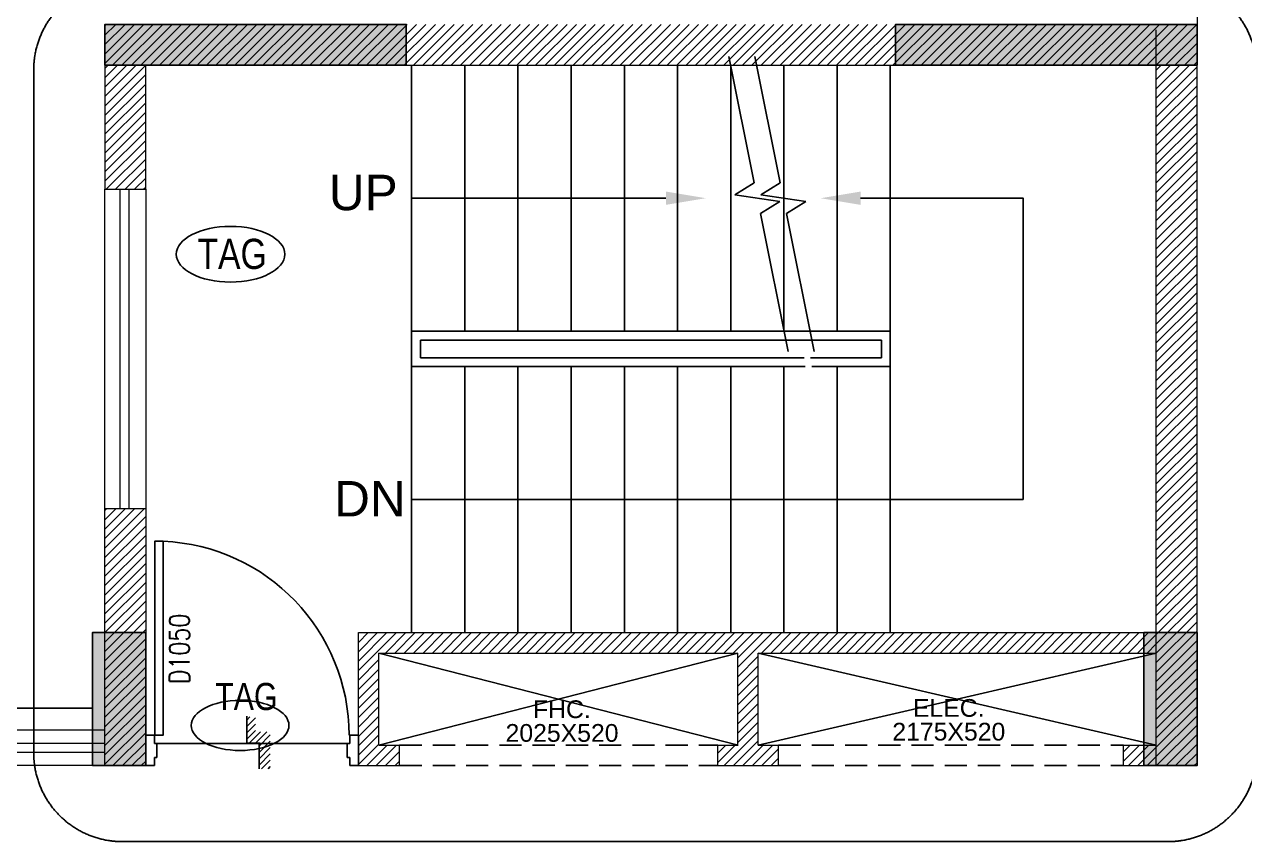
# Model space of a CAD drawing. Header units: millimetres. Extents: x 1255966 to 1543449, y 318653 to 465396.
# Drawn here: x 1379712 to 1386594, y 412041 to 416649 of the extents above; entities that cross this region are included whole.
import ezdxf
from ezdxf.enums import TextEntityAlignment as Align

# ---------------------------------------------------------------- set-up
doc = ezdxf.new("R2010")
doc.units = ezdxf.units.MM
doc.header["$LTSCALE"] = 500
doc.header["$MEASUREMENT"] = 0
doc.linetypes.add('HIDDEN', pattern=[0.375, 0.25, -0.125])
doc.layers.get('Defpoints').update_dxf_attribs({"lineweight": 0})
for name, color, linetype, true_color in [('A-TAG', 7, 'Continuous', 0xef00ef), ('PROJECTION', 7, 'HIDDEN', 0xff4000), ('RAILING', 7, 'Continuous', 0xadadad), ('STAIR', 7, 'Continuous', 0x3f4f7f)]:
    doc.layers.add(name, color=color, linetype=linetype, true_color=true_color)
for name, color, linetype in [('AHC-A-FURNITURE', 2, 'Continuous'), ('CUTOUT', 8, 'HIDDEN'), ('DOOR', 8, 'Continuous'), ('Drop', 143, 'Continuous'), ('TEXT -RM MM', 181, 'Continuous'), ('TEXT-RM NAME', 6, 'Continuous'), ('TOWER AREA COLUMN.', 6, 'Continuous')]:
    doc.layers.add(name, color=color, linetype=linetype)
for name, color, linetype, lineweight in [('TOWER COL HATCH', 253, 'Continuous', 20), ('Wall', 2, 'Continuous', 15), ('WIN', 144, 'Continuous', 15)]:
    doc.layers.add(name, color=color, linetype=linetype, lineweight=lineweight)
doc.styles.add('ARIAL', font='arial.ttf')
doc.styles.add('simplex', font='simplex.shx')
doc.styles.get("Standard").update_dxf_attribs({"font": 'arial.ttf'})

# ---------------------------------------------------------------- blocks, each defined once
blk = doc.blocks.new('A$C26E901EB')
at = {"layer": 'Drop'}
h = blk.add_hatch(dxfattribs=at)
h.set_pattern_fill('ANSI31', color=256, scale=8, angle=720, style=0)
h.set_pattern_definition([(315, (5609.332, 22815.355), (17.960512, 17.960512), [])])
h.paths.add_polyline_path([(84.3, 208.6), (84.3, 258.9), (132.9, 258.9), (132.9, 144.1), (63.4, 143.9), (0, 143.9), (0, 208.6)])
h.paths.add_polyline_path([(63.4, 143.9), (63.4, 0), (0, 0), (0, 143.9)])
h.paths.add_polyline_path([(132.9, 293), (132.9, 258.9), (84.3, 258.9), (84.3, 293)])
at = {"layer": 'Drop', "const_width": 10, "elevation": -0.5}
blk.add_lwpolyline([(132.9, 297.7), (132.9, 144.1), (63.4, 144.1), (63.4, 0)], dxfattribs=at)

msp = doc.modelspace()

# ---------------------------------------------------------------- hatches: boundary and pattern name
at = {"layer": 'AHC-A-FURNITURE', "ltscale": 50, "true_color": 0xff0000}
h = msp.add_hatch(dxfattribs=at)
h.set_pattern_fill('ANSI31', color=1, scale=300)
h.set_pattern_definition([(45, (1376890.62, 416388.72), (-26.5165, 26.5165), [])])
h.paths.add_polyline_path([(1386325.6, 416648.7), (1380165.6, 416648.7), (1380165.6, 416418.7), (1386325.6, 416418.7)])
at = {"layer": 'TOWER COL HATCH'}
h = msp.add_hatch(color=253, dxfattribs=at)
h.dxf.hatch_style = 1
h.paths.add_polyline_path([(1381865.6, 416418.7), (1381865.6, 416648.7), (1380165.6, 416648.7), (1380165.6, 416418.7)])
h = msp.add_hatch(color=253, dxfattribs=at)
h.dxf.hatch_style = 1
h.paths.add_polyline_path([(1386325.6, 416418.7), (1386325.6, 416648.7), (1384625.6, 416648.7), (1384625.6, 416418.7)])
h = msp.add_hatch(color=253, dxfattribs=at)
h.dxf.hatch_style = 1
h.paths.add_polyline_path([(1380095.6, 412468.9), (1380395.6, 412468.9), (1380395.6, 413218.9), (1380095.6, 413218.9)])
h = msp.add_hatch(color=253, dxfattribs=at)
h.dxf.hatch_style = 1
h.paths.add_polyline_path([(1386025.6, 412468.9), (1386325.6, 412468.9), (1386325.6, 413218.9), (1386025.6, 413218.9)])

# ---------------------------------------------------------------- linework, layer by layer
at = {"linetype": 'Continuous', "extrusion": (0, 0, -1)}
msp.add_ellipse((1380874.3, 415352.6), major_axis=(306.3, 0), ratio=0.512885, dxfattribs=at)
at = {"linetype": 'Continuous'}
msp.add_ellipse((1380928.1, 412695.7), major_axis=(275.7, 0), ratio=0.512885, dxfattribs=at)
at = {"layer": 'A-TAG', "linetype": 'HIDDEN', "ltscale": 100}
for p, q in [((1379764, 412540.6), (1379764, 416392)), ((1386162.2, 412040.6), (1380264, 412040.6))]:
    msp.add_line(p, q, dxfattribs=at)
for centre, start, end in [((1380264, 416392), 90, 180), ((1386162.2, 416392), 0, 90), ((1380264, 412540.6), 180, 270), ((1386162.2, 412540.6), 270, 0)]:
    msp.add_arc(centre, 500, start, end, dxfattribs=at)
at = {"layer": 'AHC-A-FURNITURE', "color": 1, "linetype": 'Continuous', "ltscale": 50, "true_color": 0xff0000}
for p, q in [((1380165.6, 416400.8), (1380183.6, 416418.7)), ((1380165.6, 416347.7), (1380236.6, 416418.7)), ((1380165.6, 416294.7), (1380289.7, 416418.7)), ((1380165.6, 416241.7), (1380342.7, 416418.7)), ((1380165.6, 416188.6), (1380395.6, 416418.6)), ((1386095.6, 416391.1), (1386123.3, 416418.7)), ((1386095.6, 416338), (1386176.3, 416418.7)), ((1386095.6, 416285), (1386229.4, 416418.7)), ((1386095.6, 416232), (1386282.4, 416418.7)), ((1386095.6, 416178.9), (1386325.6, 416408.9)), ((1380165.6, 416135.6), (1380395.6, 416365.6)), ((1386095.6, 416125.9), (1386325.6, 416355.9)), ((1380165.6, 416082.6), (1380395.6, 416312.6)), ((1380165.6, 416029.5), (1380395.6, 416259.5)), ((1386095.6, 416072.9), (1386325.6, 416302.9)), ((1386095.6, 416019.8), (1386325.6, 416249.8)), ((1380165.6, 415976.5), (1380395.6, 416206.5)), ((1386095.6, 415966.8), (1386325.6, 416196.8)), ((1380165.6, 415923.5), (1380395.6, 416153.5)), ((1386095.6, 415913.8), (1386325.6, 416143.8)), ((1380165.6, 415870.4), (1380395.6, 416100.4)), ((1380165.6, 415817.4), (1380395.6, 416047.4)), ((1386095.6, 415860.7), (1386325.6, 416090.7)), ((1380165.6, 415764.4), (1380395.6, 415994.4)), ((1386095.6, 415807.7), (1386325.6, 416037.7)), ((1386095.6, 415754.7), (1386325.6, 415984.7)), ((1380173.1, 415718.8), (1380395.6, 415941.3)), ((1386095.6, 415701.6), (1386325.6, 415931.6)), ((1380226.1, 415718.8), (1380395.6, 415888.3)), ((1380279.2, 415718.8), (1380395.6, 415835.3)), ((1386095.6, 415648.6), (1386325.6, 415878.6)), ((1380332.2, 415718.8), (1380395.6, 415782.2)), ((1386095.6, 415595.6), (1386325.6, 415825.6)), ((1386095.6, 415542.5), (1386325.6, 415772.5)), ((1380385.2, 415718.8), (1380395.6, 415729.2)), ((1386095.6, 415489.5), (1386325.6, 415719.5)), ((1386095.6, 415436.5), (1386325.6, 415666.5)), ((1386095.6, 415383.4), (1386325.6, 415613.4)), ((1386095.6, 415330.4), (1386325.6, 415560.4)), ((1386095.6, 415277.4), (1386325.6, 415507.4)), ((1386095.6, 415224.3), (1386325.6, 415454.3)), ((1386095.6, 415171.3), (1386325.6, 415401.3)), ((1386095.6, 415118.3), (1386325.6, 415348.3)), ((1386095.6, 415065.2), (1386325.6, 415295.2)), ((1386095.6, 415012.2), (1386325.6, 415242.2)), ((1386095.6, 414959.2), (1386325.6, 415189.2)), ((1386095.6, 414906.1), (1386325.6, 415136.1)), ((1386095.6, 414853.1), (1386325.6, 415083.1)), ((1386095.6, 414800.1), (1386325.6, 415030.1)), ((1386095.6, 414747), (1386325.6, 414977)), ((1386095.6, 414694), (1386325.6, 414924)), ((1386095.6, 414641), (1386325.6, 414871)), ((1386095.6, 414587.9), (1386325.6, 414817.9)), ((1386095.6, 414534.9), (1386325.6, 414764.9)), ((1386095.6, 414481.9), (1386325.6, 414711.9)), ((1386095.6, 414428.8), (1386325.6, 414658.8)), ((1386095.6, 414375.8), (1386325.6, 414605.8)), ((1386095.6, 414322.8), (1386325.6, 414552.8)), ((1386095.6, 414269.7), (1386325.6, 414499.7)), ((1386095.6, 414216.7), (1386325.6, 414446.7)), ((1386095.6, 414163.7), (1386325.6, 414393.7)), ((1386095.6, 414110.6), (1386325.6, 414340.6)), ((1386095.6, 414057.6), (1386325.6, 414287.6)), ((1386095.6, 414004.6), (1386325.6, 414234.6)), ((1386095.6, 413951.5), (1386325.6, 414181.5)), ((1386095.6, 413898.5), (1386325.6, 414128.5)), ((1386095.6, 413845.5), (1386325.6, 414075.5)), ((1386095.6, 413792.4), (1386325.6, 414022.4)), ((1380165.6, 413908.2), (1380176.2, 413918.8)), ((1380165.6, 413855.2), (1380229.3, 413918.8)), ((1380165.6, 413802.1), (1380282.3, 413918.8)), ((1380165.6, 413749.1), (1380335.3, 413918.8)), ((1380165.6, 413696.1), (1380388.4, 413918.8)), ((1386095.6, 413739.4), (1386325.6, 413969.4)), ((1386095.6, 413686.4), (1386325.6, 413916.4)), ((1380165.6, 413643), (1380395.6, 413873)), ((1386095.6, 413633.3), (1386325.6, 413863.3)), ((1380165.6, 413590), (1380395.6, 413820)), ((1386095.6, 413580.3), (1386325.6, 413810.3)), ((1380165.6, 413537), (1380395.6, 413767)), ((1380165.6, 413483.9), (1380395.6, 413713.9)), ((1386095.6, 413527.3), (1386325.6, 413757.3)), ((1386095.6, 413474.2), (1386325.6, 413704.2)), ((1380165.6, 413430.9), (1380395.6, 413660.9)), ((1386095.6, 413421.2), (1386325.6, 413651.2)), ((1380165.6, 413377.9), (1380395.6, 413607.9)), ((1386095.6, 413368.2), (1386325.6, 413598.2)), ((1380165.6, 413324.8), (1380395.6, 413554.8)), ((1380165.6, 413271.8), (1380395.6, 413501.8)), ((1386095.6, 413315.1), (1386325.6, 413545.1)), ((1380165.6, 413218.8), (1380395.6, 413448.8)), ((1386095.6, 413262.1), (1386325.6, 413492.1)), ((1386095.6, 413209.1), (1386325.6, 413439.1)), ((1380165.6, 413165.7), (1380395.6, 413395.7)), ((1386095.6, 413156), (1386325.6, 413386)), ((1380165.6, 413112.7), (1380395.6, 413342.7)), ((1380165.6, 413059.7), (1380395.6, 413289.7)), ((1386095.6, 413103), (1386325.6, 413333)), ((1380165.6, 413006.6), (1380395.6, 413236.6)), ((1386095.6, 413050), (1386325.6, 413280)), ((1386095.6, 412996.9), (1386325.6, 413227)), ((1380165.6, 412953.6), (1380395.6, 413183.6)), ((1386095.6, 412943.9), (1386325.6, 413173.9)), ((1380165.6, 412900.6), (1380395.6, 413130.6)), ((1386095.6, 412890.9), (1386325.6, 413120.9)), ((1380165.6, 412847.5), (1380395.6, 413077.5)), ((1380165.6, 412794.5), (1380395.6, 413024.5)), ((1386095.6, 412837.8), (1386325.6, 413067.9)), ((1386095.6, 412784.8), (1386325.6, 413014.8)), ((1380165.6, 412741.5), (1380395.6, 412971.5)), ((1386095.6, 412731.8), (1386325.6, 412961.8)), ((1380165.6, 412688.4), (1380395.6, 412918.4)), ((1386095.6, 412678.7), (1386325.6, 412908.8)), ((1380165.6, 412635.4), (1380395.6, 412865.4)), ((1380165.6, 412582.4), (1380395.6, 412812.4)), ((1386095.6, 412625.7), (1386325.6, 412855.7)), ((1380165.6, 412529.4), (1380395.6, 412759.3)), ((1386095.6, 412572.7), (1386325.6, 412802.7)), ((1386095.6, 412519.6), (1386325.6, 412749.7)), ((1380165.6, 412476.3), (1380395.6, 412706.3)), ((1386097.9, 412468.9), (1386325.6, 412696.6)), ((1380211.2, 412468.9), (1380395.6, 412653.3)), ((1380264.3, 412468.9), (1380395.6, 412600.2)), ((1386150.9, 412468.9), (1386325.6, 412643.6)), ((1380317.3, 412468.9), (1380395.6, 412547.2)), ((1386204, 412468.9), (1386325.6, 412590.6)), ((1386257, 412468.9), (1386325.6, 412537.5)), ((1380370.3, 412468.9), (1380395.6, 412494.2)), ((1386310, 412468.9), (1386325.6, 412484.5))]:
    msp.add_line(p, q, dxfattribs=at)
at = {"layer": 'AHC-A-FURNITURE', "color": 5, "linetype": 'Continuous', "ltscale": 50, "true_color": 0x0000ff}
for p, q in [((1381595.6, 413216.9), (1381597.6, 413218.9)), ((1381595.6, 413163.9), (1381650.7, 413218.9)), ((1381595.6, 413110.8), (1381703.7, 413218.9)), ((1381595.6, 413057.8), (1381756.7, 413218.9)), ((1381595.6, 413004.8), (1381809.7, 413218.9)), ((1381747.8, 413103.9), (1381862.8, 413218.9)), ((1381800.8, 413103.9), (1381915.8, 413218.9)), ((1381853.8, 413103.9), (1381968.8, 413218.9)), ((1381906.9, 413103.9), (1382021.9, 413218.9)), ((1381959.9, 413103.9), (1382074.9, 413218.9)), ((1382012.9, 413103.9), (1382127.9, 413218.9)), ((1382066, 413103.9), (1382181, 413218.9)), ((1382119, 413103.9), (1382234, 413218.9)), ((1382172, 413103.9), (1382287, 413218.9)), ((1382225.1, 413103.9), (1382340.1, 413218.9)), ((1382278.1, 413103.9), (1382393.1, 413218.9)), ((1382331.1, 413103.9), (1382446.1, 413218.9)), ((1382384.2, 413103.9), (1382499.2, 413218.9)), ((1382437.2, 413103.9), (1382552.2, 413218.9)), ((1382490.2, 413103.9), (1382605.2, 413218.9)), ((1382543.3, 413103.9), (1382658.3, 413218.9)), ((1382596.3, 413103.9), (1382711.3, 413218.9)), ((1382649.3, 413103.9), (1382764.3, 413218.9)), ((1382702.4, 413103.9), (1382817.4, 413218.9)), ((1382755.4, 413103.9), (1382870.4, 413218.9)), ((1382808.4, 413103.9), (1382923.4, 413218.9)), ((1382861.5, 413103.9), (1382976.5, 413218.9)), ((1382914.5, 413103.9), (1383029.5, 413218.9)), ((1382967.5, 413103.9), (1383082.5, 413218.9)), ((1383020.6, 413103.9), (1383135.6, 413218.9)), ((1383073.6, 413103.9), (1383188.6, 413218.9)), ((1383126.6, 413103.9), (1383241.6, 413218.9)), ((1383179.7, 413103.9), (1383294.7, 413218.9)), ((1383232.7, 413103.9), (1383347.7, 413218.9)), ((1383285.7, 413103.9), (1383400.7, 413218.9)), ((1383338.8, 413103.9), (1383453.8, 413218.9)), ((1383391.8, 413103.9), (1383506.8, 413218.9)), ((1383444.8, 413103.9), (1383559.8, 413218.9)), ((1383497.9, 413103.9), (1383612.9, 413218.9)), ((1383550.9, 413103.9), (1383665.9, 413218.9)), ((1383603.9, 413103.9), (1383718.9, 413218.9)), ((1383657, 413103.9), (1383772, 413218.9)), ((1383710, 413103.9), (1383825, 413218.9)), ((1383735.6, 413076.5), (1383878, 413218.9)), ((1383735.6, 413023.4), (1383931.1, 413218.9)), ((1383869.1, 413103.9), (1383984.1, 413218.9)), ((1383922.1, 413103.9), (1384037.1, 413218.9)), ((1383975.2, 413103.9), (1384090.2, 413218.9)), ((1384028.2, 413103.9), (1384143.2, 413218.9)), ((1384081.2, 413103.9), (1384196.2, 413218.9)), ((1384134.3, 413103.9), (1384249.3, 413218.9)), ((1384187.3, 413103.9), (1384302.3, 413218.9)), ((1384240.3, 413103.9), (1384355.3, 413218.9)), ((1384293.4, 413103.9), (1384408.4, 413218.9)), ((1384346.4, 413103.9), (1384461.4, 413218.9)), ((1384399.4, 413103.9), (1384514.4, 413218.9)), ((1384452.5, 413103.9), (1384567.5, 413218.9)), ((1384505.5, 413103.9), (1384620.5, 413218.9)), ((1384558.5, 413103.9), (1384673.5, 413218.9)), ((1384611.6, 413103.9), (1384726.6, 413218.9)), ((1384664.6, 413103.9), (1384779.6, 413218.9)), ((1384717.6, 413103.9), (1384832.6, 413218.9)), ((1384770.7, 413103.9), (1384885.7, 413218.9)), ((1384823.7, 413103.9), (1384938.7, 413218.9)), ((1384876.7, 413103.9), (1384991.7, 413218.9)), ((1384929.8, 413103.9), (1385044.8, 413218.9)), ((1384982.8, 413103.9), (1385097.8, 413218.9)), ((1385035.8, 413103.9), (1385150.8, 413218.9)), ((1385088.9, 413103.9), (1385203.9, 413218.9)), ((1385141.9, 413103.9), (1385256.9, 413218.9)), ((1385194.9, 413103.9), (1385309.9, 413218.9)), ((1385248, 413103.9), (1385363, 413218.9)), ((1385301, 413103.9), (1385416, 413218.9)), ((1385354, 413103.9), (1385469, 413218.9)), ((1385407.1, 413103.9), (1385522.1, 413218.9)), ((1385460.1, 413103.9), (1385575.1, 413218.9)), ((1385513.1, 413103.9), (1385628.1, 413218.9)), ((1385566.2, 413103.9), (1385681.2, 413218.9)), ((1385619.2, 413103.9), (1385734.2, 413218.9)), ((1385672.2, 413103.9), (1385787.2, 413218.9)), ((1385725.3, 413103.9), (1385840.3, 413218.9)), ((1385778.3, 413103.9), (1385893.3, 413218.9)), ((1385831.3, 413103.9), (1385946.3, 413218.9)), ((1385884.4, 413103.9), (1385999.4, 413218.9)), ((1385937.4, 413103.9), (1386052.4, 413218.9)), ((1385990.4, 413103.9), (1386095.6, 413209.1)), ((1386043.5, 413103.9), (1386095.6, 413156)), ((1383735.6, 412970.4), (1383850.6, 413085.4)), ((1381595.6, 412951.7), (1381710.6, 413066.7)), ((1381595.6, 412898.7), (1381710.6, 413013.7)), ((1383735.6, 412917.4), (1383850.6, 413032.4)), ((1381595.6, 412845.7), (1381710.6, 412960.7)), ((1383735.6, 412864.3), (1383850.6, 412979.3)), ((1381595.6, 412792.6), (1381710.6, 412907.6)), ((1383735.6, 412811.3), (1383850.6, 412926.3)), ((1383735.6, 412758.3), (1383850.6, 412873.3)), ((1381595.6, 412739.6), (1381710.6, 412854.6)), ((1383735.6, 412705.2), (1383850.6, 412820.2)), ((1381595.6, 412686.6), (1381710.6, 412801.6)), ((1381595.6, 412633.5), (1381710.6, 412748.5)), ((1383735.6, 412652.2), (1383850.6, 412767.2)), ((1381595.6, 412580.5), (1381710.6, 412695.5)), ((1383735.6, 412599.2), (1383850.6, 412714.2)), ((1381595.6, 412527.5), (1381710.6, 412642.5)), ((1383658.4, 412468.9), (1383850.6, 412661.1)), ((1383711.4, 412468.9), (1383850.6, 412608.1)), ((1381595.6, 412474.4), (1381710.6, 412589.4)), ((1381643.1, 412468.9), (1381758.1, 412583.9)), ((1381696.1, 412468.9), (1381811.1, 412583.9)), ((1381749.2, 412468.9), (1381828.1, 412547.8)), ((1383623.1, 412539.7), (1383667.3, 412583.9)), ((1383623.1, 412486.7), (1383720.3, 412583.9)), ((1383764.4, 412468.9), (1383879.4, 412583.9)), ((1383817.5, 412468.9), (1383932.5, 412583.9)), ((1383870.5, 412468.9), (1383965.1, 412563.5)), ((1385910.6, 412546.8), (1385947.7, 412583.9)), ((1385910.6, 412493.8), (1386000.8, 412583.9)), ((1385938.8, 412468.9), (1386053.8, 412583.9)), ((1385991.8, 412468.9), (1386095.6, 412572.7)), ((1381802.2, 412468.9), (1381828.1, 412494.8)), ((1383923.5, 412468.9), (1383965.1, 412510.5)), ((1386044.9, 412468.9), (1386095.6, 412519.7))]:
    msp.add_line(p, q, dxfattribs=at)
at = {"layer": 'CUTOUT', "ltscale": 100}
for p, q in [((1383735.6, 413103.9), (1381710.6, 412583.9)), ((1383736.9, 412583.9), (1381710.6, 413103.9)), ((1386095.1, 413103.9), (1383850.6, 412583.9)), ((1386095.1, 412583.9), (1383850.6, 413103.9))]:
    msp.add_line(p, q, dxfattribs=at)
at = {"layer": 'CUTOUT'}
for p, q in [((1381828.1, 412583.9), (1383623.1, 412583.9)), ((1383965.1, 412583.9), (1385910.6, 412583.9)), ((1381828.1, 412468.9), (1383623.1, 412468.9)), ((1383965.1, 412468.9), (1385910.6, 412468.9))]:
    msp.add_line(p, q, dxfattribs=at)
at = {"layer": 'DOOR', "ltscale": 100}
for p, q in [((1380395.6, 412468.9), (1380395.6, 412640.3)), ((1380395.6, 412640.3), (1380444.8, 412640.3)), ((1380444.8, 412640.3), (1380444.8, 412594.6)), ((1381595.6, 412640.3), (1381546.5, 412640.3)), ((1381546.5, 412640.3), (1381546.5, 412594.6)), ((1381595.6, 412468.9), (1381595.6, 412640.3)), ((1380458.5, 412594.6), (1380444.8, 412594.6)), ((1380458.5, 412594.6), (1380458.5, 412514.6)), ((1381532.8, 412594.6), (1380458.5, 412594.6)), ((1381532.8, 412594.6), (1381532.8, 412514.6)), ((1381532.8, 412594.6), (1381546.5, 412594.6)), ((1380395.6, 412468.9), (1380444.8, 412468.9)), ((1380458.5, 412514.6), (1380444.8, 412514.6)), ((1380444.8, 412468.9), (1380444.8, 412514.6)), ((1381532.8, 412514.6), (1381546.5, 412514.6)), ((1381546.5, 412468.9), (1381546.5, 412514.6)), ((1381595.6, 412468.9), (1381546.5, 412468.9))]:
    msp.add_line(p, q, dxfattribs=at)
msp.add_lwpolyline([(1380447.6, 412639.9), (1380447.6, 413735.2), (1380493.3, 413735.2), (1380493.3, 412639.9)], close=True, dxfattribs=at)
at = {"layer": 'DOOR', "linetype": 'Continuous'}
msp.add_arc((1380447.6, 412639.9), 1095.3, 0, 87.60806, dxfattribs=at)
at = {"layer": 'PROJECTION', "ltscale": 50}
msp.add_line((1380095.6, 412793.9), (1378135.6, 412793.9), dxfattribs=at)
at = {"layer": 'RAILING'}
for p, q in [((1384595.6, 414918.7), (1381895.6, 414918.7)), ((1381895.6, 414918.7), (1381895.6, 414718.9)), ((1384595.6, 414718.9), (1384595.6, 414918.7)), ((1384545.6, 414868.7), (1381945.6, 414868.7)), ((1381945.6, 414868.7), (1381945.6, 414768.9)), ((1384545.6, 414768.9), (1384545.6, 414868.7)), ((1384108.9, 414768.9), (1381945.6, 414768.9)), ((1384545.6, 414768.9), (1384146.2, 414768.9)), ((1384114.9, 414718.9), (1381895.6, 414718.9)), ((1384595.6, 414718.9), (1384152.2, 414718.9))]:
    msp.add_line(p, q, dxfattribs=at)
at = {"layer": 'STAIR', "color": 0}
for p, q in [((1383685.6, 416468.7), (1383828.5, 415754.5)), ((1383832.2, 416468.7), (1383975.1, 415754.5)), ((1383828.5, 415754.5), (1383719.2, 415688)), ((1383975.1, 415754.5), (1383865.8, 415688)), ((1383719.2, 415688), (1383972.1, 415649.4)), ((1383972.1, 415649.4), (1383862.8, 415582.9)), ((1383865.8, 415688), (1384118.7, 415649.4)), ((1384118.7, 415649.4), (1384009.4, 415582.9)), ((1383862.8, 415582.9), (1384018.6, 414803.7)), ((1384009.4, 415582.9), (1384165.2, 414803.7)), ((1385345.6, 413968.9), (1381895.6, 413968.9))]:
    msp.add_line(p, q, dxfattribs=at)
at = {"layer": 'STAIR'}
for p, q in [((1381895.6, 414918.7), (1381895.6, 416418.7)), ((1382195.6, 414918.7), (1382195.6, 416418.7)), ((1382495.6, 414918.7), (1382495.6, 416418.7)), ((1382795.6, 414918.7), (1382795.6, 416418.7)), ((1383095.6, 414918.7), (1383095.6, 416418.7)), ((1383395.6, 414918.7), (1383395.6, 416418.7)), ((1383695.6, 414918.7), (1383695.6, 416418.7)), ((1383995.6, 414918.7), (1383995.6, 416418.7)), ((1384295.6, 414918.7), (1384295.6, 416418.7)), ((1384595.6, 414918.7), (1384595.6, 416418.7)), ((1381895.6, 413218.9), (1381895.6, 414718.9)), ((1382195.6, 413218.9), (1382195.6, 414718.9)), ((1382495.6, 413218.9), (1382495.6, 414718.9)), ((1382795.6, 413218.9), (1382795.6, 414718.9)), ((1383095.6, 413218.9), (1383095.6, 414718.9)), ((1383395.6, 413218.9), (1383395.6, 414718.9)), ((1383695.6, 413218.9), (1383695.6, 414718.9)), ((1383995.6, 413218.9), (1383995.6, 414718.9)), ((1384295.6, 413218.9), (1384295.6, 414718.9)), ((1384595.6, 413218.9), (1384595.6, 414718.9))]:
    msp.add_line(p, q, dxfattribs=at)
at = {"layer": 'STAIR', "color": 0}
for points in [[(1383330.3, 415668.7), (1381895.6, 415668.7)], [(1384427.8, 415668.7), (1385345.6, 415668.7), (1385345.6, 413968.9)]]:
    msp.add_lwpolyline(points, dxfattribs=at)
for points in [[(1383330.3, 415706.2), (1383555.3, 415668.7), (1383330.3, 415631.2)], [(1384427.8, 415631.2), (1384202.8, 415668.7), (1384427.8, 415706.2)]]:
    msp.add_solid(points, dxfattribs=at)
at = {"layer": 'TOWER AREA COLUMN.'}
for points in [[(1381865.6, 416418.7), (1381865.6, 416648.7), (1380165.6, 416648.7), (1380165.6, 416418.7)], [(1386325.6, 416418.7), (1386325.6, 416648.7), (1384625.6, 416648.7), (1384625.6, 416418.7)], [(1380095.6, 412468.9), (1380395.6, 412468.9), (1380395.6, 413218.9), (1380095.6, 413218.9)], [(1386025.6, 412468.9), (1386325.6, 412468.9), (1386325.6, 413218.9), (1386025.6, 413218.9)]]:
    msp.add_lwpolyline(points, close=True, dxfattribs=at)
at = {"layer": 'Wall'}
for p, q in [((1386325.6, 419108.7), (1386325.6, 416418.7)), ((1380165.6, 416648.7), (1380165.6, 416418.7)), ((1386095.6, 412468.9), (1386095.6, 416618.7)), ((1386325.6, 412468.9), (1386325.6, 416618.7)), ((1380165.6, 416418.7), (1380165.6, 415718.8)), ((1380165.6, 416418.7), (1386325.6, 416418.7)), ((1380395.6, 415718.8), (1380395.6, 416418.7)), ((1380165.6, 415718.8), (1380395.6, 415718.8)), ((1380165.6, 412468.9), (1380165.6, 413918.8)), ((1380165.6, 413918.8), (1380395.6, 413918.8)), ((1380395.6, 413918.8), (1380395.6, 412468.9)), ((1380165.6, 413268.9), (1380165.6, 413268.9)), ((1381595.6, 413218.9), (1386095.6, 413218.9)), ((1381595.6, 412468.9), (1381595.6, 413218.9)), ((1381710.6, 413103.9), (1383735.6, 413103.9)), ((1381710.6, 412583.9), (1381710.6, 413103.9)), ((1383735.6, 412583.9), (1383735.6, 413103.9)), ((1383850.6, 413103.9), (1386095.6, 413103.9)), ((1383850.6, 412583.9), (1383850.6, 413103.9)), ((1381710.6, 412583.9), (1381828.1, 412583.9)), ((1381828.1, 412468.9), (1381828.1, 412583.9)), ((1383623.1, 412468.9), (1383623.1, 412583.9)), ((1383623.1, 412583.9), (1383735.6, 412583.9)), ((1383850.6, 412583.9), (1383965.1, 412583.9)), ((1383965.1, 412468.9), (1383965.1, 412583.9)), ((1385910.6, 412468.9), (1385910.6, 412583.9)), ((1385910.6, 412583.9), (1386095.6, 412583.9)), ((1380165.6, 412468.9), (1380395.6, 412468.9)), ((1381595.6, 412468.9), (1381828.1, 412468.9)), ((1383623.1, 412468.9), (1383965.1, 412468.9)), ((1385910.6, 412468.9), (1386325.6, 412468.9))]:
    msp.add_line(p, q, dxfattribs=at)
at = {"layer": 'WIN'}
for p, q in [((1380165.6, 413918.8), (1380165.6, 415718.8)), ((1380250.6, 415718.8), (1380250.6, 413918.8)), ((1380300.6, 415718.8), (1380300.6, 413918.8)), ((1380395.6, 415718.8), (1380395.6, 413918.8)), ((1380165.6, 412668.9), (1378010.6, 412668.9)), ((1380165.6, 412593.9), (1378010.6, 412593.9)), ((1380165.6, 412543.9), (1378010.6, 412543.9)), ((1380165.6, 412468.9), (1378000.6, 412468.9))]:
    msp.add_line(p, q, dxfattribs=at)

# ---------------------------------------------------------------- block references
at = {"layer": 'TEXT -RM MM', "linetype": 'Continuous', "xscale": -1}
msp.add_blockref('A$C26E901EB', (1381098.5, 412450.5, 0.5), dxfattribs=at)

# ---------------------------------------------------------------- texts
at = {"width": 0.8}
for height, p in [(170.1, (1380883, 415354.8)), (153.1, (1380963.5, 412858.9))]:
    msp.add_attdef('TAG', text='', height=height, dxfattribs=at).set_placement(p, align=Align.MIDDLE_CENTER)
at = {"layer": 'Defpoints', "ltscale": 100, "style": 'simplex', "width": 0.8}
msp.add_attdef('D1050', (1380643.4, 412929.3), 'D1050', height=114.29, rotation=90, dxfattribs=at)
at = {"layer": 'TEXT-RM NAME', "style": 'ARIAL'}
for s, p in [('UP', (1381428.9, 415600.9, 0)), ('DN', (1381458.6, 413873.9, 0))]:
    msp.add_text(s, height=200, rotation=360, dxfattribs=at).set_placement(p)
at = {"layer": 'TEXT-RM NAME'}
for s, p in [('FHC.', (1382580.2, 412737.1)), ('ELEC.', (1384723, 412744.3)), ('2025X520', (1382425.6, 412603.4)), ('2175X520', (1384607.1, 412610.5))]:
    msp.add_text(s, height=100, dxfattribs=at).set_placement(p)

doc.saveas('drawing.dxf')
